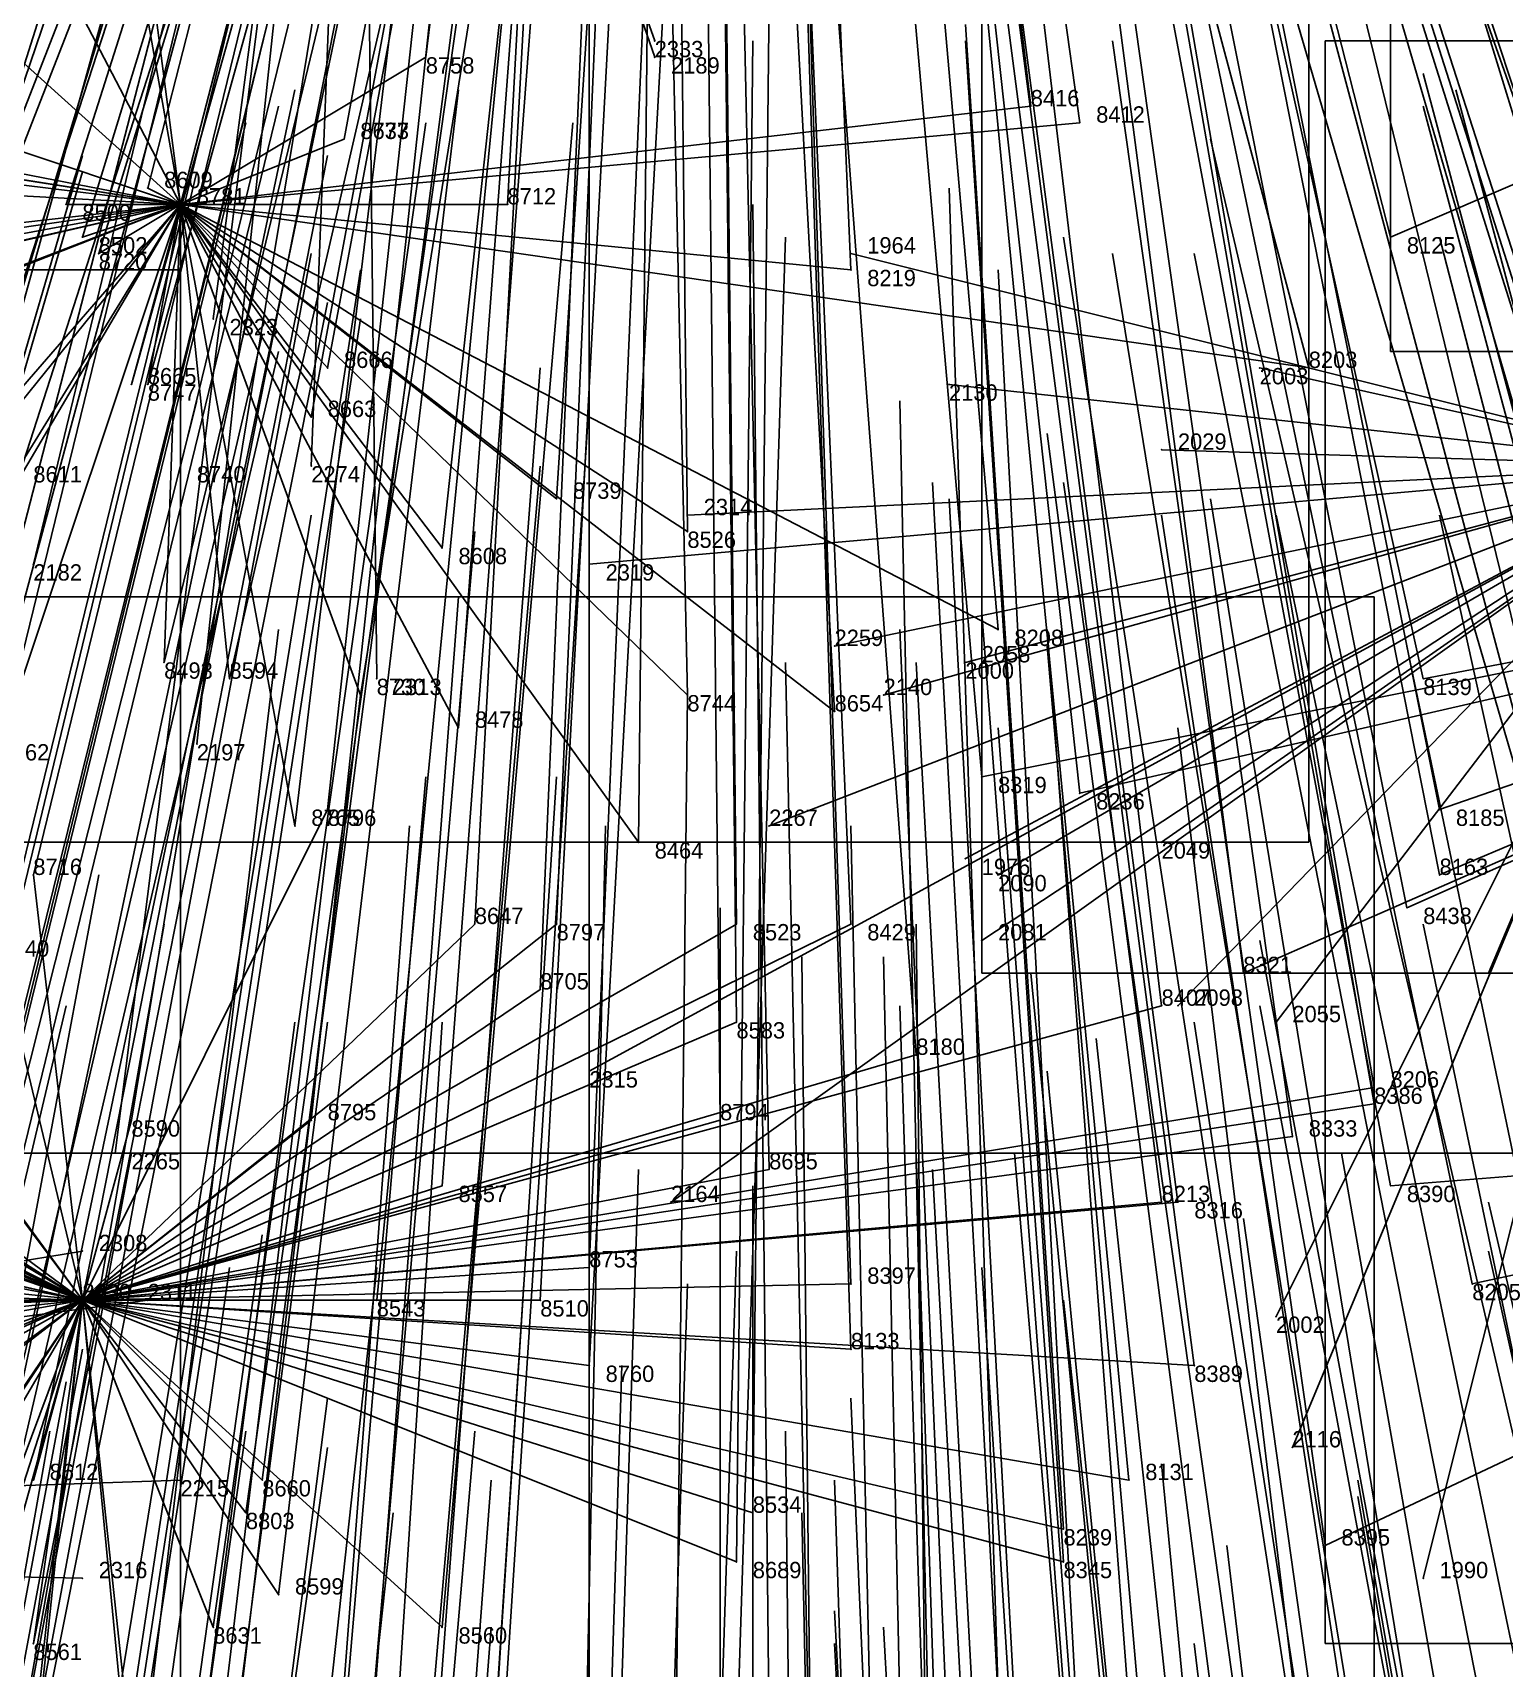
# Model space of a CAD drawing. Extents: x -0.5 to 0.59, y -0.5 to 0.59.
# Drawn here: x -0.044 to 0.046, y -0.2365 to -0.1365 of the extents above; entities that cross this region are included whole.
import ezdxf

# ---------------------------------------------------------------- set-up
doc = ezdxf.new("R2010")
doc.units = 0
for name, color, linetype in [('Clients', 3, 'CONTINUOUS'), ('Facilities', 3, 'CONTINUOUS'), ('Facilities_lines', 3, 'CONTINUOUS'), ('Min_max_boxes', 1, 'CONTINUOUS'), ('Normals', 1, 'CONTINUOUS'), ('Source_points', 5, 'CONTINUOUS'), ('Text', 3, 'CONTINUOUS')]:
    doc.layers.add(name, color=color, linetype=linetype)

msp = doc.modelspace()

# ---------------------------------------------------------------- linework, layer by layer
at = {"layer": 'Clients', "color": 5}
for p in [(-0.006, -0.137, -1.25), (-0.02, -0.138, -0.35), (-0.006, -0.138, -1.25), (0.017, -0.141, -0.354), (0.02, -0.142, -0.358), (-0.025, -0.143, -0.362), (-0.025, -0.143, -0.363), (-0.037, -0.146, -0.376), (-0.042, -0.147, -0.383), (-0.015, -0.147, -0.369), (-0.041, -0.149, -0.388), (0.039, -0.149, -0.386), (-0.04, -0.15, -0.389), (0.006, -0.15, -1.25), (0.006, -0.151, -0.379), (-0.033, -0.154, -1.25), (-0.026, -0.157, -0.397), (0.031, -0.157, -1.25), (0.034, -0.157, -0.401), (-0.038, -0.158, -0.407), (-0.037, -0.158, -0.406), (0.012, -0.158, -1.25), (-0.027, -0.16, -0.404), (0.025, -0.162, -1.25), (-0.035, -0.163, -0.417), (-0.027, -0.163, -1.25), (-0.012, -0.165, -0.413), (-0.004, -0.166, -1.25), (-0.004, -0.167, -0.417), (-0.019, -0.168, -0.423), (-0.044, -0.169, -1.25), (-0.01, -0.169, -1.25), (0.015, -0.173, -0.435), (0.005, -0.174, -1.25), (-0.036, -0.175, -0.447), (0.013, -0.175, -1.25), (0.013, -0.175, -1.25), (-0.032, -0.176, -0.446), (-0.023, -0.176, -1.25), (0.041, -0.176, -0.452), (-0.024, -0.177, -0.446), (-0.004, -0.177, -0.444), (0.008, -0.177, -1.25), (0.005, -0.178, -0.444), (-0.018, -0.179, -0.449), (-0.034, -0.18, -1.25), (0.014, -0.182, -0.457), (0.02, -0.183, -0.461), (-0.026, -0.184, -0.465), (0.042, -0.184, -0.473), (-0.028, -0.185, -0.468), (0.001, -0.185, -1.25), (-0.007, -0.186, -0.467), (0.025, -0.186, -1.25), (0.013, -0.187, -1.25), (-0.044, -0.188, -0.483), (0.015, -0.188, -1.25), (0.042, -0.188, -0.481), (0.04, -0.19, -0.487), (-0.017, -0.191, -0.479), (-0.012, -0.191, -0.479), (-0.001, -0.191, -0.478), (0.006, -0.191, -0.479), (0.014, -0.192, -1.25), (0.03, -0.194, -0.49), (0.045, -0.194, -1.25), (-0.013, -0.195, -0.488), (0.025, -0.196, -0.494), (0.026, -0.196, -1.25), (-0.001, -0.197, -0.493), (0.032, -0.197, -1.25), (0.01, -0.199, -0.497), (-0.01, -0.2, -1.25), (0.038, -0.201, -0.51), (0.038, -0.202, -0.513), (-0.038, -0.203, -0.518), (-0.027, -0.203, -0.511), (-0.002, -0.203, -0.507), (0.033, -0.204, -0.516), (-0.039, -0.205, -1.25), (0.001, -0.206, -0.515), (-0.019, -0.207, -0.521), (0.039, -0.207, -0.527), (-0.005, -0.208, -1.25), (0.025, -0.208, -0.523), (0.026, -0.208, -0.525), (-0.041, -0.211, -1.25), (-0.01, -0.212, -0.53), (0.006, -0.213, -0.533), (0.044, -0.213, -0.544), (-0.037, -0.214, -1.25), (-0.023, -0.214, -0.539), (-0.013, -0.214, -0.537), (0.032, -0.215, -1.25), (0.006, -0.217, -0.542), (-0.01, -0.218, -0.547), (0.027, -0.218, -0.55), (0.033, -0.223, -1.25), (-0.044, -0.225, -0.573), (-0.035, -0.225, -1.25), (-0.03, -0.225, -0.568), (0.023, -0.225, -0.565), (-0.031, -0.227, -0.573), (0, -0.227, -0.567), (0.019, -0.228, -0.573), (0.035, -0.229, -0.579), (-0.001, -0.23, -0.575), (0.019, -0.23, -0.577), (-0.041, -0.231, -1.25), (0.041, -0.231, -1.25), (-0.029, -0.232, -0.584), (-0.033, -0.234, -0.591), (-0.019, -0.234, -0.588), (-0.044, -0.235, -0.598)]:
    msp.add_point(p, dxfattribs=at)
at = {"layer": 'Facilities', "color": 3}
for p in [(-0.035, -0.147, -0.378), (-0.041, -0.214, -0.544)]:
    msp.add_point(p, dxfattribs=at)
at = {"layer": 'Facilities_lines', "color": 3}
for p, q in [((-0.024, -0.086, -1.25), (-0.044, -0.169, -1.25)), ((-0.024, -0.086, -1.25), (-0.039, -0.205, -1.25)), ((-0.024, -0.086, -1.25), (-0.034, -0.18, -1.25)), ((-0.024, -0.086, -1.25), (-0.033, -0.154, -1.25)), ((-0.024, -0.086, -1.25), (-0.027, -0.163, -1.25)), ((-0.024, -0.086, -1.25), (-0.006, -0.138, -1.25)), ((-0.024, -0.086, -1.25), (-0.023, -0.176, -1.25)), ((-0.024, -0.086, -1.25), (-0.006, -0.137, -1.25)), ((-0.035, -0.147, -0.378), (-0.047, -0.124, -0.33)), ((-0.035, -0.147, -0.378), (-0.038, -0.124, -0.324)), ((-0.035, -0.147, -0.378), (-0.055, -0.129, -0.349)), ((-0.035, -0.147, -0.378), (-0.038, -0.13, -0.339)), ((0.081, -0.131, -0.385), (0.039, -0.149, -0.386)), ((-0.035, -0.147, -0.378), (-0.02, -0.138, -0.35)), ((-0.035, -0.147, -0.378), (-0.08, -0.14, -0.403)), ((-0.035, -0.147, -0.378), (-0.071, -0.14, -0.392)), ((-0.035, -0.147, -0.378), (-0.084, -0.141, -0.409)), ((-0.035, -0.147, -0.378), (-0.053, -0.141, -0.376)), ((-0.035, -0.147, -0.378), (0.017, -0.141, -0.354)), ((-0.035, -0.147, -0.378), (0.02, -0.142, -0.358)), ((-0.035, -0.147, -0.378), (-0.025, -0.143, -0.362)), ((-0.035, -0.147, -0.378), (-0.025, -0.143, -0.363)), ((-0.035, -0.147, -0.378), (-0.091, -0.144, -0.426)), ((-0.035, -0.147, -0.378), (-0.054, -0.144, -0.385)), ((-0.035, -0.147, -0.378), (-0.037, -0.146, -0.376)), ((-0.035, -0.147, -0.378), (-0.096, -0.154, -0.453)), ((-0.035, -0.147, -0.378), (-0.09, -0.155, -0.448)), ((-0.035, -0.147, -0.378), (-0.088, -0.159, -0.454)), ((-0.035, -0.147, -0.378), (-0.081, -0.165, -0.459)), ((-0.035, -0.147, -0.378), (-0.078, -0.155, -0.434)), ((-0.035, -0.147, -0.378), (-0.056, -0.173, -0.455)), ((-0.035, -0.147, -0.378), (-0.051, -0.173, -0.451)), ((-0.035, -0.147, -0.378), (-0.048, -0.162, -0.422)), ((-0.035, -0.147, -0.378), (-0.048, -0.152, -0.397)), ((-0.035, -0.147, -0.378), (-0.048, -0.15, -0.393)), ((-0.035, -0.147, -0.378), (-0.046, -0.18, -0.466)), ((-0.035, -0.147, -0.378), (-0.045, -0.164, -0.424)), ((-0.035, -0.147, -0.378), (-0.042, -0.147, -0.383)), ((-0.035, -0.147, -0.378), (-0.041, -0.149, -0.388)), ((-0.035, -0.147, -0.378), (-0.04, -0.15, -0.389)), ((-0.035, -0.147, -0.378), (-0.038, -0.158, -0.407)), ((-0.035, -0.147, -0.378), (-0.037, -0.158, -0.406)), ((-0.035, -0.147, -0.378), (-0.036, -0.175, -0.447)), ((-0.035, -0.147, -0.378), (-0.007, -0.186, -0.467)), ((-0.035, -0.147, -0.378), (-0.018, -0.179, -0.449)), ((-0.035, -0.147, -0.378), (-0.032, -0.176, -0.446)), ((-0.035, -0.147, -0.378), (-0.019, -0.168, -0.423)), ((-0.035, -0.147, -0.378), (-0.027, -0.16, -0.404)), ((-0.035, -0.147, -0.378), (-0.026, -0.157, -0.397)), ((-0.035, -0.147, -0.378), (0.015, -0.173, -0.435)), ((-0.035, -0.147, -0.378), (0.005, -0.178, -0.444)), ((-0.035, -0.147, -0.378), (0.006, -0.151, -0.379)), ((-0.035, -0.147, -0.378), (-0.004, -0.167, -0.417)), ((-0.035, -0.147, -0.378), (-0.024, -0.177, -0.446)), ((-0.035, -0.147, -0.378), (-0.012, -0.165, -0.413)), ((-0.035, -0.147, -0.378), (-0.035, -0.163, -0.417)), ((-0.035, -0.147, -0.378), (-0.004, -0.177, -0.444)), ((-0.035, -0.147, -0.378), (-0.015, -0.147, -0.369)), ((-0.035, -0.147, -0.378), (0.034, -0.157, -0.401)), ((-0.035, -0.147, -0.378), (-0.028, -0.185, -0.468)), ((0.058, -0.163, -1.25), (0.006, -0.15, -1.25)), ((0.058, -0.163, -1.25), (0.031, -0.157, -1.25)), ((0.058, -0.163, -1.25), (0.012, -0.158, -1.25)), ((0.058, -0.163, -1.25), (0.025, -0.162, -1.25)), ((0.058, -0.163, -1.25), (-0.01, -0.2, -1.25)), ((0.058, -0.163, -1.25), (-0.01, -0.169, -1.25)), ((0.058, -0.163, -1.25), (-0.005, -0.208, -1.25)), ((0.058, -0.163, -1.25), (-0.004, -0.166, -1.25)), ((0.058, -0.163, -1.25), (0.001, -0.185, -1.25)), ((0.058, -0.163, -1.25), (0.005, -0.174, -1.25)), ((0.058, -0.163, -1.25), (0.008, -0.177, -1.25)), ((0.058, -0.163, -1.25), (0.013, -0.187, -1.25)), ((0.058, -0.163, -1.25), (0.013, -0.175, -1.25)), ((0.058, -0.163, -1.25), (0.013, -0.175, -1.25)), ((0.058, -0.163, -1.25), (0.014, -0.192, -1.25)), ((0.058, -0.163, -1.25), (0.015, -0.188, -1.25)), ((0.058, -0.163, -1.25), (0.025, -0.186, -1.25)), ((0.058, -0.163, -1.25), (0.026, -0.196, -1.25)), ((0.058, -0.163, -1.25), (0.032, -0.215, -1.25)), ((0.058, -0.163, -1.25), (0.032, -0.197, -1.25)), ((0.058, -0.163, -1.25), (0.033, -0.223, -1.25)), ((0.058, -0.163, -1.25), (0.041, -0.231, -1.25)), ((0.058, -0.163, -1.25), (0.045, -0.194, -1.25)), ((0.094, -0.166, -0.477), (0.014, -0.182, -0.457)), ((0.094, -0.166, -0.477), (0.02, -0.183, -0.461)), ((0.094, -0.166, -0.477), (0.03, -0.194, -0.49)), ((0.094, -0.166, -0.477), (0.04, -0.19, -0.487)), ((0.094, -0.166, -0.477), (0.041, -0.176, -0.452)), ((0.094, -0.166, -0.477), (0.042, -0.188, -0.481)), ((0.094, -0.166, -0.477), (0.042, -0.184, -0.473)), ((-0.041, -0.214, -0.544), (-0.109, -0.171, -0.507)), ((-0.041, -0.214, -0.544), (-0.13, -0.178, -0.551)), ((-0.041, -0.214, -0.544), (-0.126, -0.18, -0.55)), ((-0.041, -0.214, -0.544), (-0.066, -0.18, -0.48)), ((-0.041, -0.214, -0.544), (-0.118, -0.181, -0.541)), ((-0.041, -0.214, -0.544), (-0.093, -0.183, -0.514)), ((-0.041, -0.214, -0.544), (-0.112, -0.184, -0.538)), ((-0.041, -0.214, -0.544), (-0.026, -0.184, -0.465)), ((-0.041, -0.214, -0.544), (-0.085, -0.187, -0.514)), ((-0.041, -0.214, -0.544), (-0.095, -0.188, -0.527)), ((-0.041, -0.214, -0.544), (-0.044, -0.188, -0.483)), ((-0.041, -0.214, -0.544), (-0.109, -0.189, -0.544)), ((-0.041, -0.214, -0.544), (-0.075, -0.189, -0.507)), ((-0.041, -0.214, -0.544), (0.006, -0.191, -0.479)), ((-0.041, -0.214, -0.544), (-0.001, -0.191, -0.478)), ((-0.041, -0.214, -0.544), (-0.017, -0.191, -0.479)), ((-0.041, -0.214, -0.544), (-0.012, -0.191, -0.479)), ((-0.041, -0.214, -0.544), (-0.086, -0.193, -0.529)), ((-0.041, -0.214, -0.544), (-0.046, -0.193, -0.496)), ((-0.041, -0.214, -0.544), (-0.056, -0.194, -0.504)), ((-0.041, -0.214, -0.544), (-0.013, -0.195, -0.488)), ((-0.041, -0.214, -0.544), (0.025, -0.196, -0.494)), ((-0.041, -0.214, -0.544), (-0.001, -0.197, -0.493)), ((-0.041, -0.214, -0.544), (0.01, -0.199, -0.497)), ((-0.041, -0.214, -0.544), (-0.098, -0.201, -0.559)), ((-0.041, -0.214, -0.544), (-0.098, -0.201, -0.558)), ((-0.041, -0.214, -0.544), (-0.079, -0.201, -0.54)), ((-0.041, -0.214, -0.544), (0.038, -0.201, -0.51)), ((-0.041, -0.214, -0.544), (0.038, -0.202, -0.513)), ((-0.041, -0.214, -0.544), (-0.09, -0.203, -0.556)), ((-0.041, -0.214, -0.544), (-0.038, -0.203, -0.518)), ((-0.041, -0.214, -0.544), (-0.002, -0.203, -0.507)), ((-0.041, -0.214, -0.544), (-0.027, -0.203, -0.511)), ((0.09, -0.203, -0.555), (0.035, -0.229, -0.579)), ((0.09, -0.203, -0.555), (0.039, -0.207, -0.527)), ((0.09, -0.203, -0.555), (0.044, -0.213, -0.544)), ((-0.041, -0.214, -0.544), (0.033, -0.204, -0.516)), ((-0.041, -0.214, -0.544), (0.001, -0.206, -0.515)), ((-0.041, -0.214, -0.544), (-0.055, -0.207, -0.537)), ((-0.041, -0.214, -0.544), (-0.019, -0.207, -0.521)), ((-0.041, -0.214, -0.544), (0.025, -0.208, -0.523)), ((-0.041, -0.214, -0.544), (0.026, -0.208, -0.525)), ((-0.041, -0.214, -0.544), (-0.067, -0.209, -0.549)), ((-0.151, -0.229, -1.25), (-0.041, -0.211, -1.25)), ((-0.041, -0.214, -0.544), (-0.07, -0.211, -0.557)), ((-0.041, -0.214, -0.544), (-0.106, -0.212, -0.592)), ((-0.041, -0.214, -0.544), (-0.01, -0.212, -0.53)), ((-0.041, -0.214, -0.544), (0.006, -0.213, -0.533)), ((-0.151, -0.229, -1.25), (-0.037, -0.214, -1.25)), ((-0.041, -0.214, -0.544), (-0.098, -0.22, -0.602)), ((-0.041, -0.214, -0.544), (-0.098, -0.215, -0.592)), ((-0.041, -0.214, -0.544), (-0.097, -0.215, -0.589)), ((-0.041, -0.214, -0.544), (-0.094, -0.216, -0.589)), ((-0.041, -0.214, -0.544), (-0.086, -0.222, -0.596)), ((-0.041, -0.214, -0.544), (-0.083, -0.229, -0.608)), ((-0.041, -0.214, -0.544), (-0.081, -0.232, -0.614)), ((-0.041, -0.214, -0.544), (-0.067, -0.233, -0.606)), ((-0.041, -0.214, -0.544), (-0.067, -0.234, -0.609)), ((-0.041, -0.214, -0.544), (-0.058, -0.221, -0.571)), ((-0.041, -0.214, -0.544), (-0.056, -0.236, -0.605)), ((-0.041, -0.214, -0.544), (-0.053, -0.232, -0.595)), ((-0.041, -0.214, -0.544), (-0.051, -0.245, -0.626)), ((-0.041, -0.214, -0.544), (-0.051, -0.231, -0.591)), ((-0.041, -0.214, -0.544), (-0.05, -0.246, -0.628)), ((-0.041, -0.214, -0.544), (-0.05, -0.219, -0.56)), ((-0.041, -0.214, -0.544), (-0.049, -0.214, -0.55)), ((-0.041, -0.214, -0.544), (-0.047, -0.23, -0.588)), ((-0.041, -0.214, -0.544), (-0.044, -0.235, -0.598)), ((-0.041, -0.214, -0.544), (-0.044, -0.225, -0.573)), ((-0.041, -0.214, -0.544), (-0.044, -0.241, -0.612)), ((-0.041, -0.214, -0.544), (-0.044, -0.243, -0.619)), ((-0.041, -0.214, -0.544), (-0.019, -0.234, -0.588)), ((-0.041, -0.214, -0.544), (0.006, -0.217, -0.542)), ((-0.041, -0.214, -0.544), (-0.013, -0.214, -0.537)), ((-0.041, -0.214, -0.544), (0, -0.227, -0.567)), ((-0.041, -0.214, -0.544), (-0.023, -0.214, -0.539)), ((-0.041, -0.214, -0.544), (-0.029, -0.232, -0.584)), ((-0.041, -0.214, -0.544), (-0.038, -0.245, -0.621)), ((-0.041, -0.214, -0.544), (0.023, -0.225, -0.565)), ((-0.041, -0.214, -0.544), (0.019, -0.228, -0.573)), ((-0.041, -0.214, -0.544), (0.019, -0.23, -0.577)), ((-0.041, -0.214, -0.544), (0.027, -0.218, -0.55)), ((-0.041, -0.214, -0.544), (-0.033, -0.234, -0.591)), ((-0.041, -0.214, -0.544), (-0.038, -0.242, -0.614)), ((-0.041, -0.214, -0.544), (-0.03, -0.225, -0.568)), ((-0.041, -0.214, -0.544), (-0.001, -0.23, -0.575)), ((-0.041, -0.214, -0.544), (-0.01, -0.218, -0.547)), ((-0.041, -0.214, -0.544), (-0.031, -0.227, -0.573)), ((-0.151, -0.229, -1.25), (-0.035, -0.225, -1.25)), ((-0.151, -0.229, -1.25), (-0.041, -0.231, -1.25))]:
    msp.add_line(p, q, dxfattribs=at)
at = {"layer": 'Min_max_boxes', "color": 1}
for p, q in [((0.039, -0.092, -0.431), (0.039, -0.156, -0.431)), ((0.039, -0.092, -0.317), (0.039, -0.156, -0.317)), ((-0.01, -0.1, -1.25), (-0.01, -0.263, -1.25)), ((-0.01, -0.1, -1.25), (-0.01, -0.263, -1.25)), ((0.014, -0.11, -0.518), (0.014, -0.194, -0.518)), ((0.014, -0.11, -0.427), (0.014, -0.194, -0.427)), ((0.034, -0.186, -0.468), (0.034, -0.124, -0.468)), ((0.034, -0.186, -0.324), (0.034, -0.124, -0.324)), ((0.169, -0.137, -0.634), (0.035, -0.137, -0.634)), ((0.035, -0.137, -0.634), (0.035, -0.235, -0.634)), ((0.169, -0.137, -0.511), (0.035, -0.137, -0.511)), ((0.035, -0.137, -0.511), (0.035, -0.235, -0.511)), ((0.035, -0.137, -0.634), (0.035, -0.137, -0.511)), ((-0.035, -0.151, -1.25), (-0.221, -0.151, -1.25)), ((-0.035, -0.151, -1.25), (-0.221, -0.151, -1.25)), ((-0.035, -0.329, -1.25), (-0.035, -0.151, -1.25)), ((-0.035, -0.329, -1.25), (-0.035, -0.151, -1.25)), ((-0.035, -0.151, -1.25), (-0.035, -0.151, -1.25)), ((0.039, -0.156, -0.431), (0.128, -0.156, -0.431)), ((0.039, -0.156, -0.317), (0.128, -0.156, -0.317)), ((0.039, -0.156, -0.431), (0.039, -0.156, -0.317)), ((0.038, -0.171, -0.628), (-0.13, -0.171, -0.628)), ((0.038, -0.171, -0.465), (-0.13, -0.171, -0.465)), ((0.038, -0.246, -0.628), (0.038, -0.171, -0.628)), ((0.038, -0.246, -0.465), (0.038, -0.171, -0.465)), ((0.038, -0.171, -0.628), (0.038, -0.171, -0.465)), ((-0.096, -0.186, -0.468), (0.034, -0.186, -0.468)), ((-0.096, -0.186, -0.324), (0.034, -0.186, -0.324)), ((0.034, -0.186, -0.468), (0.034, -0.186, -0.324)), ((0.014, -0.194, -0.518), (0.151, -0.194, -0.518)), ((0.014, -0.194, -0.427), (0.151, -0.194, -0.427)), ((0.014, -0.194, -0.518), (0.014, -0.194, -0.427)), ((-0.096, -0.205, -1.25), (0.089, -0.205, -1.25)), ((-0.096, -0.205, -1.25), (0.089, -0.205, -1.25)), ((0.035, -0.235, -0.634), (0.169, -0.235, -0.634)), ((0.035, -0.235, -0.511), (0.169, -0.235, -0.511)), ((0.035, -0.235, -0.634), (0.035, -0.235, -0.511))]:
    msp.add_line(p, q, dxfattribs=at)
at = {"layer": 'Normals', "color": 1}
for p, q in [((-0.02, -0.138, -0.35), (-0.009, -0.047, -0.389)), ((0.017, -0.141, -0.354), (0.006, -0.048, -0.39)), ((0.02, -0.142, -0.358), (0.007, -0.049, -0.394)), ((-0.025, -0.143, -0.362), (-0.008, -0.052, -0.401)), ((-0.025, -0.143, -0.363), (-0.008, -0.052, -0.401)), ((-0.015, -0.147, -0.369), (-0.01, -0.055, -0.407)), ((-0.037, -0.146, -0.376), (-0.014, -0.056, -0.414)), ((-0.035, -0.147, -0.378), (-0.012, -0.058, -0.416)), ((-0.042, -0.147, -0.383), (-0.014, -0.059, -0.421)), ((0.006, -0.151, -0.379), (0.002, -0.059, -0.417)), ((0.039, -0.149, -0.386), (0.016, -0.059, -0.422)), ((-0.041, -0.149, -0.388), (-0.014, -0.061, -0.426)), ((-0.04, -0.15, -0.389), (-0.013, -0.062, -0.428)), ((-0.048, -0.15, -0.393), (-0.014, -0.063, -0.429)), ((-0.048, -0.152, -0.397), (-0.014, -0.065, -0.433)), ((-0.026, -0.157, -0.397), (-0.009, -0.066, -0.436)), ((0.034, -0.157, -0.401), (0.01, -0.067, -0.439)), ((-0.037, -0.158, -0.406), (-0.012, -0.068, -0.442)), ((0.052, -0.156, -0.411), (0.021, -0.068, -0.448)), ((-0.038, -0.158, -0.407), (-0.013, -0.069, -0.444)), ((-0.027, -0.16, -0.404), (-0.01, -0.069, -0.443)), ((-0.012, -0.165, -0.413), (-0.006, -0.072, -0.451)), ((-0.048, -0.162, -0.422), (-0.019, -0.073, -0.458)), ((-0.035, -0.163, -0.417), (-0.013, -0.073, -0.454)), ((-0.045, -0.164, -0.424), (-0.016, -0.074, -0.459)), ((-0.004, -0.167, -0.417), (-0.005, -0.075, -0.457)), ((-0.019, -0.168, -0.423), (-0.009, -0.076, -0.462)), ((0.051, -0.164, -0.43), (0.023, -0.077, -0.47)), ((0.052, -0.169, -0.443), (0.024, -0.081, -0.48)), ((0.015, -0.173, -0.435), (0.007, -0.082, -0.476)), ((-0.051, -0.173, -0.451), (-0.024, -0.084, -0.487)), ((-0.036, -0.175, -0.447), (-0.014, -0.084, -0.483)), ((-0.024, -0.177, -0.446), (-0.009, -0.084, -0.481)), ((-0.056, -0.173, -0.455), (-0.026, -0.085, -0.491)), ((-0.032, -0.176, -0.446), (-0.011, -0.085, -0.482)), ((-0.018, -0.179, -0.449), (-0.011, -0.086, -0.486)), ((-0.004, -0.177, -0.444), (-0.006, -0.086, -0.483)), ((0.005, -0.178, -0.444), (0, -0.086, -0.484)), ((0.041, -0.176, -0.452), (0.021, -0.086, -0.491)), ((-0.046, -0.18, -0.466), (-0.024, -0.09, -0.502)), ((0.014, -0.182, -0.457), (0.006, -0.091, -0.497)), ((0.058, -0.179, -0.472), (0.031, -0.091, -0.51)), ((-0.026, -0.184, -0.465), (-0.016, -0.092, -0.502)), ((0.02, -0.183, -0.461), (0.01, -0.092, -0.501)), ((-0.028, -0.185, -0.468), (-0.017, -0.093, -0.505)), ((-0.007, -0.186, -0.467), (-0.006, -0.094, -0.504)), ((0.042, -0.184, -0.473), (0.024, -0.094, -0.512)), ((0.042, -0.188, -0.481), (0.024, -0.097, -0.519)), ((0.05, -0.187, -0.484), (0.028, -0.097, -0.522)), ((-0.044, -0.188, -0.483), (-0.022, -0.098, -0.52)), ((-0.017, -0.191, -0.479), (-0.012, -0.098, -0.516)), ((-0.012, -0.191, -0.479), (-0.008, -0.098, -0.516)), ((0.057, -0.187, -0.489), (0.029, -0.098, -0.526)), ((-0.001, -0.191, -0.478), (-0.002, -0.099, -0.516)), ((0.006, -0.191, -0.479), (0.002, -0.099, -0.518)), ((0.04, -0.19, -0.487), (0.022, -0.1, -0.525)), ((-0.013, -0.195, -0.488), (-0.009, -0.102, -0.526)), ((0.03, -0.194, -0.49), (0.018, -0.102, -0.528)), ((-0.046, -0.193, -0.496), (-0.024, -0.103, -0.533)), ((-0.056, -0.194, -0.504), (-0.031, -0.104, -0.541)), ((0.025, -0.196, -0.494), (0.014, -0.104, -0.531)), ((-0.001, -0.197, -0.493), (-0.002, -0.105, -0.531)), ((0.01, -0.199, -0.497), (0.003, -0.106, -0.535)), ((0.038, -0.201, -0.51), (0.022, -0.108, -0.546)), ((0.065, -0.196, -0.518), (0.036, -0.108, -0.555)), ((-0.027, -0.203, -0.511), (-0.017, -0.11, -0.548)), ((-0.002, -0.203, -0.507), (-0.003, -0.11, -0.544)), ((0.038, -0.202, -0.513), (0.022, -0.11, -0.55)), ((-0.038, -0.203, -0.518), (-0.023, -0.112, -0.555)), ((0.033, -0.204, -0.516), (0.02, -0.112, -0.553)), ((0.001, -0.206, -0.515), (-0.001, -0.113, -0.552)), ((0.059, -0.202, -0.526), (0.033, -0.113, -0.563)), ((-0.019, -0.207, -0.521), (-0.012, -0.115, -0.557)), ((0.025, -0.208, -0.523), (0.013, -0.116, -0.56)), ((0.039, -0.207, -0.527), (0.022, -0.116, -0.563)), ((0.026, -0.208, -0.525), (0.014, -0.117, -0.563)), ((-0.055, -0.207, -0.537), (-0.032, -0.118, -0.575)), ((-0.01, -0.212, -0.53), (-0.006, -0.119, -0.567)), ((0.006, -0.213, -0.533), (0.003, -0.12, -0.569)), ((-0.067, -0.209, -0.549), (-0.039, -0.121, -0.588)), ((-0.013, -0.214, -0.537), (-0.008, -0.121, -0.574)), ((-0.023, -0.214, -0.539), (-0.014, -0.122, -0.577)), ((0.044, -0.213, -0.544), (0.025, -0.122, -0.581)), ((-0.041, -0.214, -0.544), (-0.023, -0.123, -0.582)), ((0.006, -0.217, -0.542), (0.003, -0.124, -0.579)), ((-0.049, -0.214, -0.55), (-0.027, -0.125, -0.589)), ((-0.01, -0.218, -0.547), (-0.005, -0.126, -0.584)), ((0.027, -0.218, -0.55), (0.015, -0.126, -0.587)), ((0.057, -0.217, -0.561), (0.031, -0.128, -0.598)), ((-0.05, -0.219, -0.56), (-0.028, -0.129, -0.599)), ((0.058, -0.221, -0.571), (0.034, -0.131, -0.608)), ((-0.058, -0.221, -0.571), (-0.034, -0.132, -0.609)), ((0.023, -0.225, -0.565), (0.014, -0.132, -0.602)), ((-0.03, -0.225, -0.568), (-0.018, -0.133, -0.606)), ((-0.044, -0.225, -0.573), (-0.025, -0.134, -0.611)), ((0, -0.227, -0.567), (0.001, -0.134, -0.604)), ((-0.031, -0.227, -0.573), (-0.018, -0.135, -0.611)), ((0.019, -0.228, -0.573), (0.013, -0.136, -0.61)), ((-0.006, -0.137, -1.25), (-0.006, -0.137, -1.15)), ((-0.001, -0.23, -0.575), (0, -0.137, -0.612)), ((0.019, -0.23, -0.577), (0.013, -0.137, -0.614)), ((0.035, -0.229, -0.579), (0.022, -0.137, -0.616)), ((-0.006, -0.138, -1.25), (-0.006, -0.138, -1.15)), ((0.065, -0.229, -0.594), (0.041, -0.139, -0.631)), ((-0.047, -0.23, -0.588), (-0.028, -0.14, -0.625)), ((-0.029, -0.232, -0.584), (-0.018, -0.14, -0.621)), ((0.067, -0.23, -0.598), (0.043, -0.14, -0.636)), ((-0.051, -0.231, -0.591), (-0.029, -0.141, -0.629)), ((0.065, -0.231, -0.599), (0.041, -0.141, -0.637)), ((-0.053, -0.232, -0.595), (-0.031, -0.142, -0.632)), ((-0.033, -0.234, -0.591), (-0.02, -0.142, -0.629)), ((-0.019, -0.234, -0.588), (-0.011, -0.142, -0.624)), ((0.049, -0.233, -0.596), (0.028, -0.143, -0.634)), ((-0.067, -0.233, -0.606), (-0.041, -0.144, -0.642)), ((-0.044, -0.235, -0.598), (-0.026, -0.144, -0.635)), ((-0.067, -0.234, -0.609), (-0.041, -0.145, -0.645)), ((-0.056, -0.236, -0.605), (-0.034, -0.145, -0.642)), ((0.015, -0.238, -0.597), (0.012, -0.146, -0.635)), ((0.001, -0.24, -0.6), (0, -0.147, -0.637)), ((-0.001, -0.242, -0.605), (0.002, -0.149, -0.642)), ((0.033, -0.24, -0.607), (0.019, -0.149, -0.645)), ((0.065, -0.238, -0.618), (0.042, -0.149, -0.656)), ((-0.044, -0.241, -0.612), (-0.027, -0.15, -0.65)), ((0.006, -0.15, -1.25), (0.006, -0.15, -1.15)), ((0.037, -0.242, -0.611), (0.022, -0.15, -0.649)), ((0.045, -0.241, -0.613), (0.027, -0.15, -0.65)), ((-0.038, -0.242, -0.614), (-0.024, -0.151, -0.651)), ((0.02, -0.243, -0.61), (0.015, -0.151, -0.649)), ((-0.044, -0.243, -0.619), (-0.026, -0.153, -0.656)), ((-0.038, -0.245, -0.621), (-0.024, -0.154, -0.658)), ((-0.033, -0.154, -1.25), (-0.033, -0.154, -1.15)), ((-0.051, -0.245, -0.626), (-0.03, -0.155, -0.663)), ((-0.05, -0.246, -0.628), (-0.029, -0.156, -0.665)), ((-0.02, -0.25, -0.628), (-0.013, -0.157, -0.664)), ((0.031, -0.157, -1.25), (0.031, -0.157, -1.15)), ((0.012, -0.158, -1.25), (0.012, -0.158, -1.15)), ((-0.057, -0.25, -0.641), (-0.034, -0.159, -0.677)), ((-0.016, -0.252, -0.631), (-0.01, -0.159, -0.668)), ((0.011, -0.252, -0.63), (0.009, -0.159, -0.668)), ((0.03, -0.253, -0.636), (0.018, -0.161, -0.674)), ((0.025, -0.162, -1.25), (0.025, -0.162, -1.15)), ((-0.027, -0.163, -1.25), (-0.027, -0.163, -1.15)), ((-0.021, -0.255, -0.64), (-0.013, -0.163, -0.677)), ((0.016, -0.257, -0.643), (0.011, -0.164, -0.681)), ((0.032, -0.256, -0.645), (0.019, -0.164, -0.682)), ((0.017, -0.257, -0.644), (0.012, -0.165, -0.682)), ((0.043, -0.257, -0.652), (0.028, -0.165, -0.689)), ((-0.042, -0.258, -0.654), (-0.027, -0.166, -0.69)), ((-0.004, -0.166, -1.25), (-0.004, -0.166, -1.15)), ((0.039, -0.258, -0.652), (0.025, -0.166, -0.688)), ((0.051, -0.257, -0.655), (0.032, -0.166, -0.692)), ((0.062, -0.257, -0.661), (0.042, -0.166, -0.698)), ((-0.025, -0.259, -0.65), (-0.017, -0.167, -0.688)), ((-0.044, -0.169, -1.25), (-0.044, -0.169, -1.15)), ((-0.01, -0.169, -1.25), (-0.01, -0.169, -1.15)), ((-0.025, -0.263, -0.66), (-0.018, -0.171, -0.698)), ((0.021, -0.264, -0.662), (0.014, -0.172, -0.7)), ((-0.04, -0.265, -0.671), (-0.029, -0.173, -0.708)), ((0.013, -0.266, -0.666), (0.009, -0.173, -0.703)), ((0.025, -0.265, -0.666), (0.018, -0.173, -0.704)), ((0.005, -0.174, -1.25), (0.005, -0.174, -1.15)), ((0.026, -0.266, -0.668), (0.018, -0.174, -0.706)), ((0.059, -0.265, -0.678), (0.04, -0.174, -0.715)), ((0.004, -0.267, -0.668), (0.002, -0.175, -0.706)), ((0.015, -0.267, -0.669), (0.01, -0.175, -0.707)), ((0.013, -0.175, -1.25), (0.013, -0.175, -1.15)), ((0.013, -0.175, -1.25), (0.013, -0.175, -1.15)), ((-0.023, -0.176, -1.25), (-0.023, -0.176, -1.15)), ((-0.035, -0.269, -0.677), (-0.024, -0.177, -0.715)), ((-0.005, -0.269, -0.674), (-0.004, -0.177, -0.712)), ((0.008, -0.177, -1.25), (0.008, -0.177, -1.15)), ((0.022, -0.272, -0.681), (0.015, -0.179, -0.718)), ((0.037, -0.27, -0.682), (0.026, -0.179, -0.72)), ((-0.043, -0.272, -0.687), (-0.029, -0.18, -0.724)), ((-0.034, -0.18, -1.25), (-0.034, -0.18, -1.15)), ((-0.028, -0.275, -0.69), (-0.02, -0.182, -0.728)), ((-0.018, -0.275, -0.688), (-0.012, -0.182, -0.726)), ((-0.028, -0.277, -0.697), (-0.021, -0.185, -0.734)), ((-0.011, -0.278, -0.695), (-0.009, -0.185, -0.732)), ((0.001, -0.185, -1.25), (0.001, -0.185, -1.15)), ((0.008, -0.278, -0.695), (0.006, -0.185, -0.733)), ((-0.037, -0.278, -0.702), (-0.026, -0.186, -0.74)), ((0.025, -0.186, -1.25), (0.025, -0.186, -1.15)), ((0.013, -0.187, -1.25), (0.013, -0.187, -1.15)), ((-0.057, -0.279, -0.712), (-0.04, -0.188, -0.749)), ((0.015, -0.188, -1.25), (0.015, -0.188, -1.15)), ((-0.002, -0.282, -0.706), (-0.002, -0.19, -0.743)), ((-0.052, -0.282, -0.718), (-0.036, -0.191, -0.756)), ((0.011, -0.284, -0.711), (0.01, -0.191, -0.748)), ((0.06, -0.282, -0.72), (0.041, -0.191, -0.757)), ((0.014, -0.192, -1.25), (0.014, -0.192, -1.15)), ((0.048, -0.283, -0.718), (0.031, -0.192, -0.755)), ((0.004, -0.286, -0.714), (0.003, -0.193, -0.751)), ((0.01, -0.286, -0.716), (0.008, -0.193, -0.753)), ((0.026, -0.286, -0.718), (0.017, -0.194, -0.755)), ((0.045, -0.194, -1.25), (0.045, -0.194, -1.15)), ((-0.063, -0.285, -0.731), (-0.042, -0.196, -0.769)), ((0.012, -0.289, -0.724), (0.009, -0.196, -0.761)), ((0.026, -0.196, -1.25), (0.026, -0.196, -1.15)), ((0.048, -0.287, -0.727), (0.031, -0.196, -0.765)), ((-0.04, -0.29, -0.731), (-0.028, -0.197, -0.767)), ((-0.038, -0.289, -0.729), (-0.026, -0.197, -0.765)), ((-0.025, -0.29, -0.727), (-0.019, -0.197, -0.765)), ((0.041, -0.289, -0.729), (0.027, -0.197, -0.766)), ((0.032, -0.197, -1.25), (0.032, -0.197, -1.15)), ((0.031, -0.291, -0.731), (0.021, -0.198, -0.768)), ((-0.01, -0.2, -1.25), (-0.01, -0.2, -1.15)), ((0.027, -0.292, -0.734), (0.018, -0.2, -0.771)), ((-0.055, -0.296, -0.752), (-0.038, -0.205, -0.79)), ((-0.039, -0.205, -1.25), (-0.039, -0.205, -1.15)), ((0.013, -0.298, -0.746), (0.01, -0.205, -0.783)), ((0.024, -0.298, -0.747), (0.016, -0.205, -0.784)), ((0.052, -0.296, -0.75), (0.036, -0.205, -0.788)), ((-0.01, -0.299, -0.747), (-0.007, -0.206, -0.785)), ((0.016, -0.299, -0.749), (0.011, -0.206, -0.786)), ((0, -0.3, -0.75), (0, -0.207, -0.787)), ((-0.005, -0.208, -1.25), (-0.005, -0.208, -1.15)), ((0.066, -0.298, -0.763), (0.045, -0.208, -0.801)), ((0.043, -0.301, -0.759), (0.03, -0.209, -0.797)), ((-0.043, -0.302, -0.762), (-0.03, -0.21, -0.8)), ((-0.041, -0.211, -1.25), (-0.041, -0.211, -1.15)), ((-0.004, -0.304, -0.76), (-0.001, -0.211, -0.798)), ((0.065, -0.301, -0.771), (0.045, -0.211, -0.809)), ((-0.045, -0.304, -0.767), (-0.032, -0.212, -0.805)), ((-0.033, -0.304, -0.763), (-0.023, -0.212, -0.801)), ((0.02, -0.305, -0.763), (0.014, -0.212, -0.8)), ((-0.02, -0.305, -0.765), (-0.014, -0.213, -0.802)), ((-0.007, -0.306, -0.765), (-0.004, -0.213, -0.802)), ((-0.037, -0.214, -1.25), (-0.037, -0.214, -1.15)), ((0.029, -0.307, -0.77), (0.019, -0.214, -0.807)), ((0.032, -0.215, -1.25), (0.032, -0.215, -1.15)), ((-0.058, -0.308, -0.785), (-0.041, -0.217, -0.822)), ((-0.011, -0.311, -0.778), (-0.008, -0.218, -0.815)), ((-0.059, -0.31, -0.79), (-0.042, -0.219, -0.827)), ((-0.038, -0.313, -0.787), (-0.026, -0.22, -0.823)), ((0.01, -0.313, -0.783), (0.006, -0.22, -0.82)), ((-0.059, -0.313, -0.796), (-0.043, -0.222, -0.833)), ((-0.044, -0.314, -0.793), (-0.031, -0.222, -0.829)), ((-0.025, -0.314, -0.788), (-0.017, -0.222, -0.824)), ((0.003, -0.315, -0.786), (0.002, -0.222, -0.823)), ((-0.039, -0.316, -0.795), (-0.026, -0.223, -0.831)), ((0.033, -0.223, -1.25), (0.033, -0.223, -1.15)), ((0.034, -0.317, -0.796), (0.025, -0.224, -0.834)), ((-0.035, -0.225, -1.25), (-0.035, -0.225, -1.15)), ((-0.023, -0.318, -0.797), (-0.016, -0.225, -0.834)), ((0.008, -0.317, -0.793), (0.005, -0.225, -0.831)), ((0.053, -0.317, -0.803), (0.037, -0.225, -0.84)), ((0.053, -0.318, -0.805), (0.037, -0.226, -0.842)), ((-0.032, -0.319, -0.802), (-0.022, -0.227, -0.839)), ((0.005, -0.32, -0.8), (0.003, -0.227, -0.838)), ((0.04, -0.321, -0.81), (0.029, -0.229, -0.847)), ((-0.041, -0.231, -1.25), (-0.041, -0.231, -1.15)), ((0.041, -0.231, -1.25), (0.041, -0.231, -1.15)), ((0.01, -0.326, -0.814), (0.005, -0.233, -0.852)), ((-0.023, -0.326, -0.818), (-0.016, -0.234, -0.855)), ((0.013, -0.327, -0.818), (0.008, -0.234, -0.856)), ((0.01, -0.327, -0.818), (0.005, -0.235, -0.856)), ((0.038, -0.327, -0.823), (0.027, -0.235, -0.86))]:
    msp.add_line(p, q, dxfattribs=at)
at = {"layer": 'Source_points', "color": 5}
for p in [(-0.006, -0.137, -1.25), (-0.02, -0.138, -0.35), (-0.006, -0.138, -1.25), (0.017, -0.141, -0.354), (0.02, -0.142, -0.358), (-0.025, -0.143, -0.362), (-0.025, -0.143, -0.363), (-0.037, -0.146, -0.376), (-0.042, -0.147, -0.383), (-0.035, -0.147, -0.378), (-0.015, -0.147, -0.369), (-0.041, -0.149, -0.388), (0.039, -0.149, -0.386), (-0.04, -0.15, -0.389), (0.006, -0.15, -1.25), (0.006, -0.151, -0.379), (-0.033, -0.154, -1.25), (-0.026, -0.157, -0.397), (0.031, -0.157, -1.25), (0.034, -0.157, -0.401), (-0.038, -0.158, -0.407), (-0.037, -0.158, -0.406), (0.012, -0.158, -1.25), (-0.027, -0.16, -0.404), (0.025, -0.162, -1.25), (-0.035, -0.163, -0.417), (-0.027, -0.163, -1.25), (-0.012, -0.165, -0.413), (-0.004, -0.166, -1.25), (-0.004, -0.167, -0.417), (-0.019, -0.168, -0.423), (-0.044, -0.169, -1.25), (-0.01, -0.169, -1.25), (0.015, -0.173, -0.435), (0.005, -0.174, -1.25), (-0.036, -0.175, -0.447), (0.013, -0.175, -1.25), (0.013, -0.175, -1.25), (-0.032, -0.176, -0.446), (-0.023, -0.176, -1.25), (0.041, -0.176, -0.452), (-0.024, -0.177, -0.446), (-0.004, -0.177, -0.444), (0.008, -0.177, -1.25), (0.005, -0.178, -0.444), (-0.018, -0.179, -0.449), (-0.034, -0.18, -1.25), (0.014, -0.182, -0.457), (0.02, -0.183, -0.461), (-0.026, -0.184, -0.465), (0.042, -0.184, -0.473), (-0.028, -0.185, -0.468), (0.001, -0.185, -1.25), (-0.007, -0.186, -0.467), (0.025, -0.186, -1.25), (0.013, -0.187, -1.25), (-0.044, -0.188, -0.483), (0.015, -0.188, -1.25), (0.042, -0.188, -0.481), (0.04, -0.19, -0.487), (-0.017, -0.191, -0.479), (-0.012, -0.191, -0.479), (-0.001, -0.191, -0.478), (0.006, -0.191, -0.479), (0.014, -0.192, -1.25), (0.03, -0.194, -0.49), (0.045, -0.194, -1.25), (-0.013, -0.195, -0.488), (0.025, -0.196, -0.494), (0.026, -0.196, -1.25), (-0.001, -0.197, -0.493), (0.032, -0.197, -1.25), (0.01, -0.199, -0.497), (-0.01, -0.2, -1.25), (0.038, -0.201, -0.51), (0.038, -0.202, -0.513), (-0.038, -0.203, -0.518), (-0.027, -0.203, -0.511), (-0.002, -0.203, -0.507), (0.033, -0.204, -0.516), (-0.039, -0.205, -1.25), (0.001, -0.206, -0.515), (-0.019, -0.207, -0.521), (0.039, -0.207, -0.527), (-0.005, -0.208, -1.25), (0.025, -0.208, -0.523), (0.026, -0.208, -0.525), (-0.041, -0.211, -1.25), (-0.01, -0.212, -0.53), (0.006, -0.213, -0.533), (0.044, -0.213, -0.544), (-0.041, -0.214, -0.544), (-0.037, -0.214, -1.25), (-0.023, -0.214, -0.539), (-0.013, -0.214, -0.537), (0.032, -0.215, -1.25), (0.006, -0.217, -0.542), (-0.01, -0.218, -0.547), (0.027, -0.218, -0.55), (0.033, -0.223, -1.25), (-0.044, -0.225, -0.573), (-0.035, -0.225, -1.25), (-0.03, -0.225, -0.568), (0.023, -0.225, -0.565), (-0.031, -0.227, -0.573), (0, -0.227, -0.567), (0.019, -0.228, -0.573), (0.035, -0.229, -0.579), (-0.001, -0.23, -0.575), (0.019, -0.23, -0.577), (-0.041, -0.231, -1.25), (0.041, -0.231, -1.25), (-0.029, -0.232, -0.584), (-0.033, -0.234, -0.591), (-0.019, -0.234, -0.588), (-0.044, -0.235, -0.598)]:
    msp.add_point(p, dxfattribs=at)

# ---------------------------------------------------------------- texts
at = {"layer": 'Text', "color": 3}
for s, p in [('2333', (-0.006, -0.138, -1.25)), ('8758', (-0.02, -0.139, -0.35)), ('2189', (-0.005, -0.139, -1.25)), ('8416', (0.017, -0.141, -0.354)), ('8412', (0.021, -0.142, -0.358)), ('8633', (-0.024, -0.143, -0.362)), ('8777', (-0.024, -0.143, -0.363)), ('8609', (-0.036, -0.146, -0.376)), ('8781', (-0.034, -0.147, -0.378)), ('8712', (-0.015, -0.147, -0.369)), ('8500', (-0.041, -0.148, -0.383)), ('8502', (-0.04, -0.15, -0.388)), ('1964', (0.007, -0.15, -1.25)), ('8125', (0.04, -0.15, -0.386)), ('8720', (-0.04, -0.151, -0.389)), ('8219', (0.007, -0.152, -0.379)), ('2323', (-0.032, -0.155, -1.25)), ('8666', (-0.025, -0.157, -0.397)), ('8203', (0.034, -0.157, -0.401)), ('8665', (-0.037, -0.158, -0.406)), ('2003', (0.031, -0.158, -1.25)), ('8747', (-0.037, -0.159, -0.407)), ('2130', (0.012, -0.159, -1.25)), ('8663', (-0.026, -0.16, -0.404)), ('2029', (0.026, -0.162, -1.25)), ('8611', (-0.044, -0.164, -0.424)), ('8740', (-0.034, -0.164, -0.417)), ('2274', (-0.027, -0.164, -1.25)), ('8739', (-0.011, -0.165, -0.413)), ('2314', (-0.003, -0.166, -1.25)), ('8526', (-0.004, -0.168, -0.417)), ('8608', (-0.018, -0.169, -0.423)), ('2182', (-0.044, -0.17, -1.25)), ('2319', (-0.009, -0.17, -1.25)), ('2259', (0.005, -0.174, -1.25)), ('8208', (0.016, -0.174, -0.435)), ('2058', (0.014, -0.175, -1.25)), ('8493', (-0.036, -0.176, -0.447)), ('8594', (-0.032, -0.176, -0.446)), ('2000', (0.013, -0.176, -1.25)), ('8730', (-0.023, -0.177, -0.446)), ('2313', (-0.022, -0.177, -1.25)), ('2140', (0.008, -0.177, -1.25)), ('8139', (0.041, -0.177, -0.452)), ('8744', (-0.004, -0.178, -0.444)), ('8654', (0.005, -0.178, -0.444)), ('8478', (-0.017, -0.179, -0.449)), ('8562', (-0.046, -0.181, -0.466)), ('2197', (-0.034, -0.181, -1.25)), ('8319', (0.015, -0.183, -0.457)), ('8236', (0.021, -0.184, -0.461)), ('8765', (-0.027, -0.185, -0.468)), ('8796', (-0.026, -0.185, -0.465)), ('2267', (0.001, -0.185, -1.25)), ('8185', (0.043, -0.185, -0.473)), ('8464', (-0.006, -0.187, -0.467)), ('2049', (0.025, -0.187, -1.25)), ('8716', (-0.044, -0.188, -0.483)), ('1976', (0.014, -0.188, -1.25)), ('8163', (0.042, -0.188, -0.481)), ('2090', (0.015, -0.189, -1.25)), ('8647', (-0.017, -0.191, -0.479)), ('8438', (0.041, -0.191, -0.487)), ('8797', (-0.012, -0.192, -0.479)), ('8523', (0, -0.192, -0.478)), ('8429', (0.007, -0.192, -0.479)), ('2081', (0.015, -0.192, -1.25)), ('8640', (-0.046, -0.193, -0.496)), ('8321', (0.03, -0.194, -0.49)), ('8705', (-0.013, -0.195, -0.488)), ('8407', (0.025, -0.196, -0.494)), ('2098', (0.027, -0.196, -1.25)), ('2055', (0.033, -0.197, -1.25)), ('8583', (-0.001, -0.198, -0.493)), ('8180', (0.01, -0.199, -0.497)), ('2315', (-0.01, -0.201, -1.25)), ('8206', (0.039, -0.201, -0.51)), ('8386', (0.038, -0.202, -0.513)), ('8795', (-0.026, -0.203, -0.511)), ('8794', (-0.002, -0.203, -0.507)), ('8590', (-0.038, -0.204, -0.518)), ('8333', (0.034, -0.204, -0.516)), ('2265', (-0.038, -0.206, -1.25)), ('8695', (0.001, -0.206, -0.515)), ('8557', (-0.018, -0.208, -0.521)), ('2164', (-0.005, -0.208, -1.25)), ('8213', (0.025, -0.208, -0.523)), ('8390', (0.04, -0.208, -0.527)), ('8316', (0.027, -0.209, -0.525)), ('2308', (-0.04, -0.211, -1.25)), ('8753', (-0.01, -0.212, -0.53)), ('8397', (0.007, -0.213, -0.533)), ('8630', (-0.041, -0.214, -0.544)), ('2311', (-0.037, -0.214, -1.25)), ('8205', (0.044, -0.214, -0.544)), ('8543', (-0.023, -0.215, -0.539)), ('8510', (-0.013, -0.215, -0.537)), ('2002', (0.032, -0.216, -1.25)), ('8133', (0.006, -0.217, -0.542)), ('8760', (-0.009, -0.219, -0.547)), ('8389', (0.027, -0.219, -0.55)), ('2116', (0.033, -0.223, -1.25)), ('8612', (-0.043, -0.225, -0.573)), ('8131', (0.024, -0.225, -0.565)), ('2215', (-0.035, -0.226, -1.25)), ('8660', (-0.03, -0.226, -0.568)), ('8534', (0, -0.227, -0.567)), ('8803', (-0.031, -0.228, -0.573)), ('8239', (0.019, -0.229, -0.573)), ('8395', (0.036, -0.229, -0.579)), ('2316', (-0.04, -0.231, -1.25)), ('8689', (0, -0.231, -0.575)), ('8345', (0.019, -0.231, -0.577)), ('1990', (0.042, -0.231, -1.25)), ('8599', (-0.028, -0.232, -0.584)), ('8631', (-0.033, -0.235, -0.591)), ('8560', (-0.018, -0.235, -0.588)), ('8561', (-0.044, -0.236, -0.598))]:
    msp.add_text(s, height=0.001, dxfattribs=at).set_placement(p)

doc.saveas('drawing.dxf')
